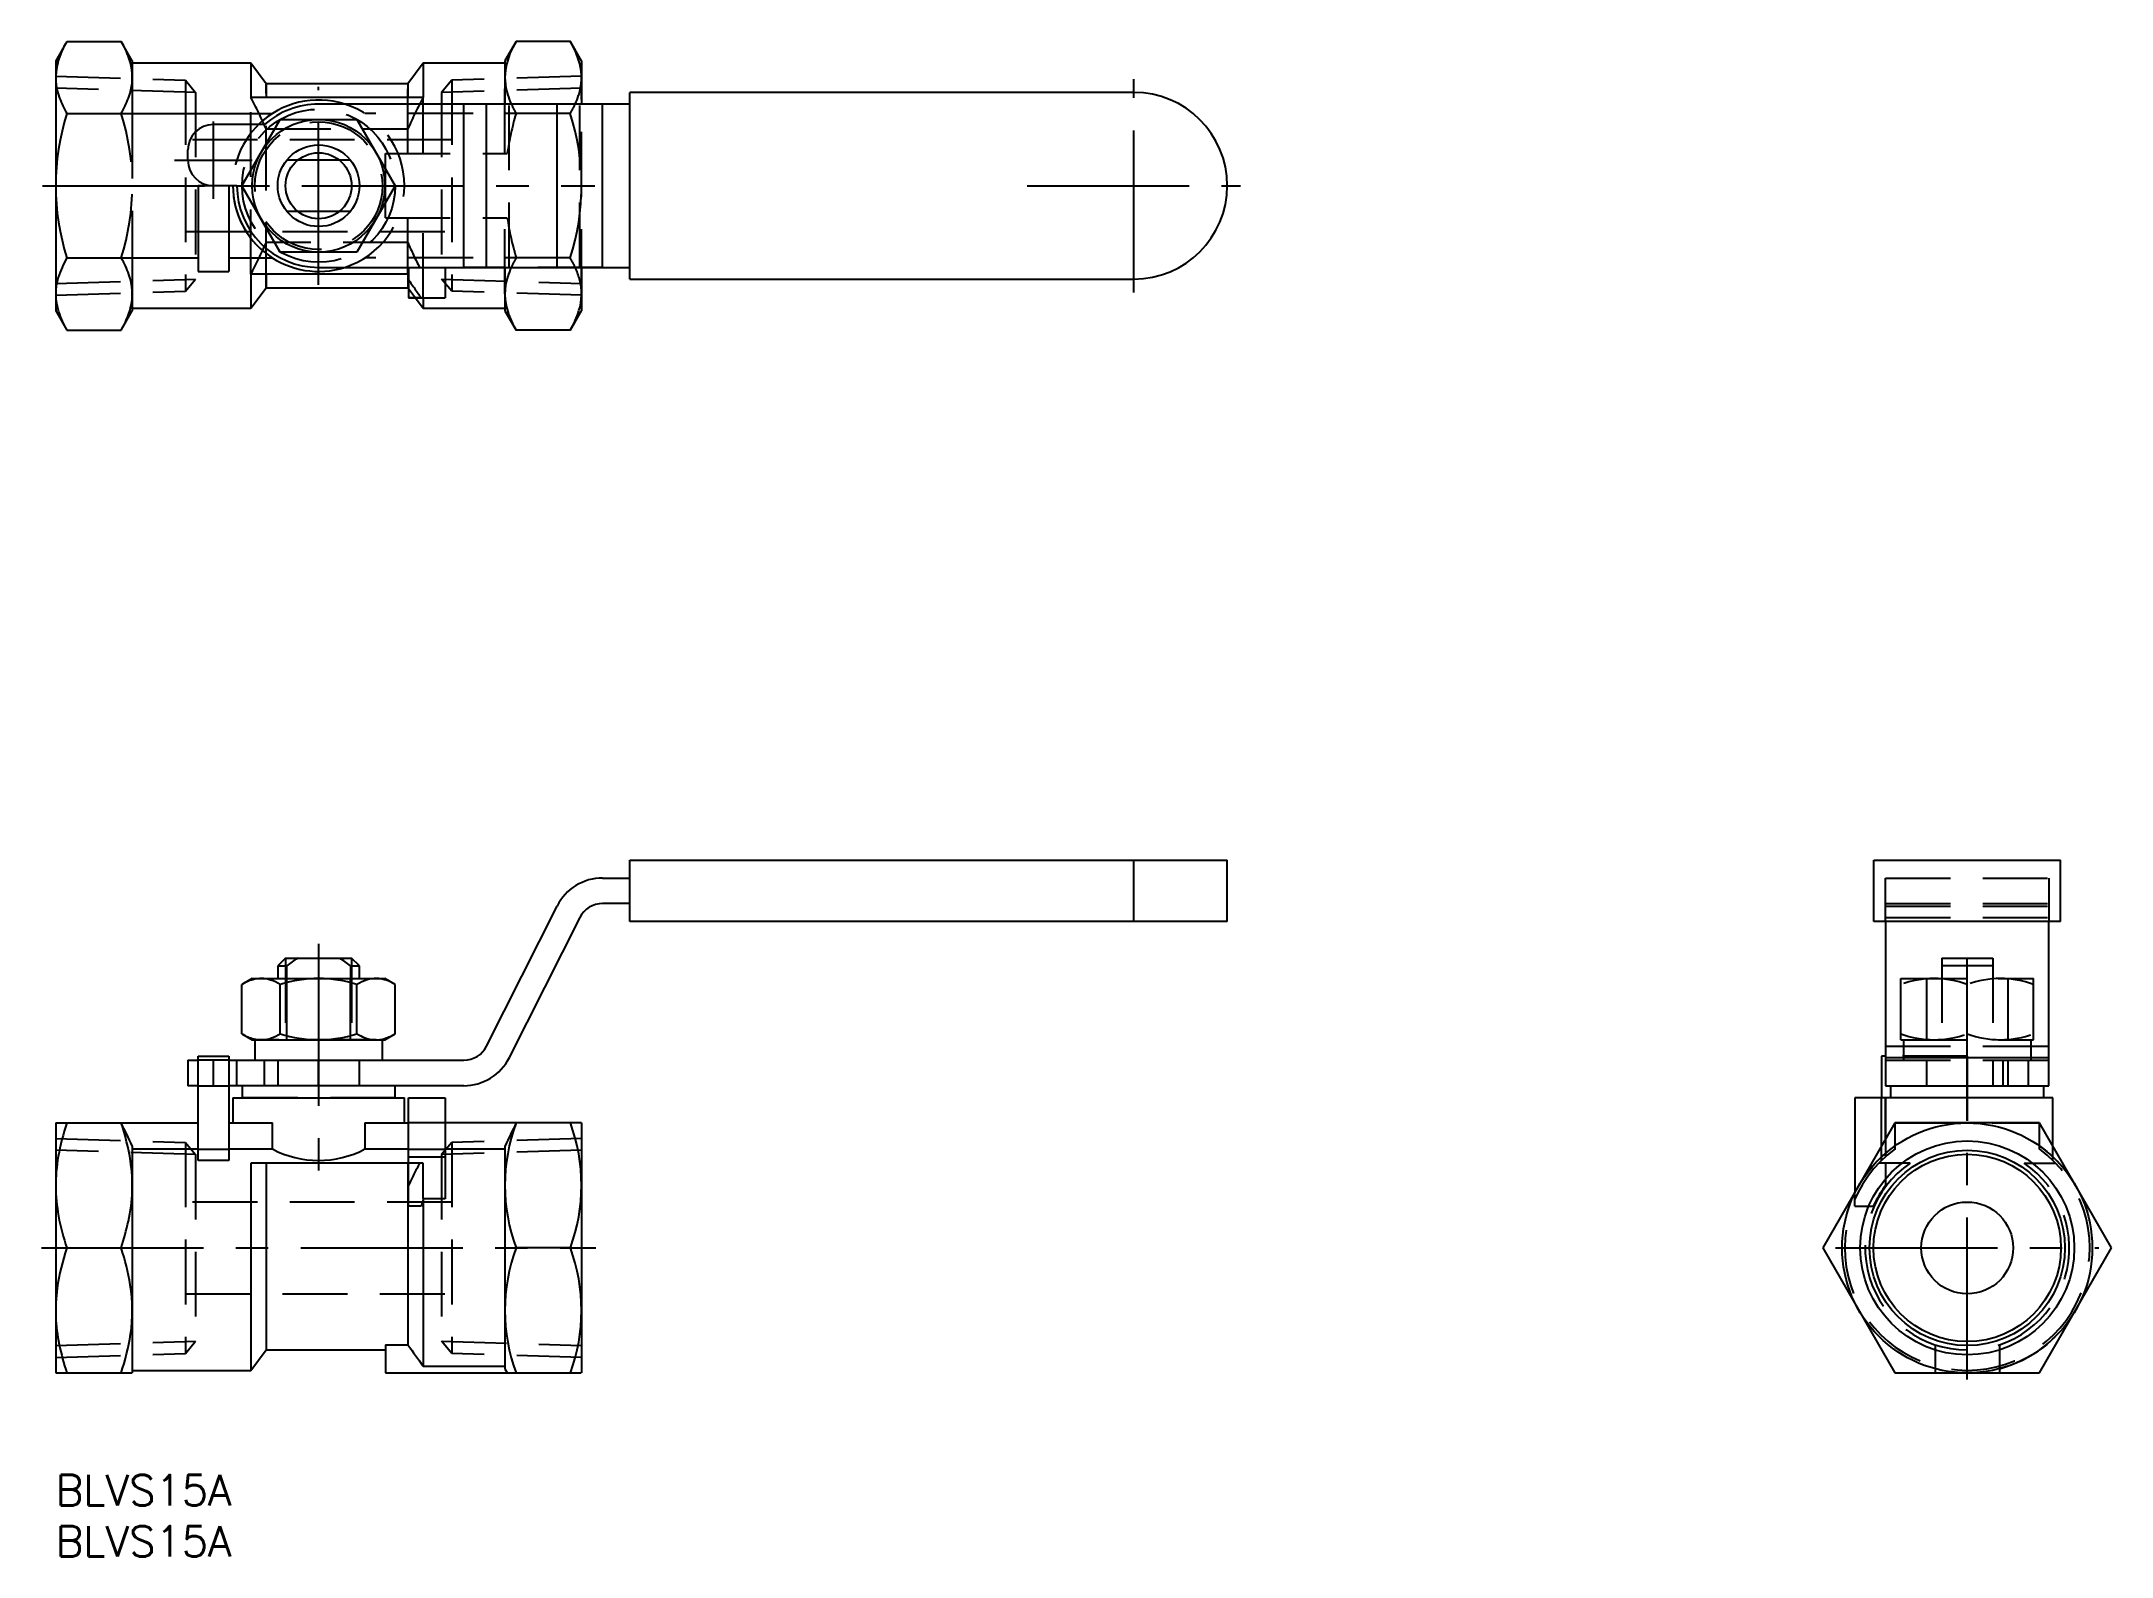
# Model space of a CAD drawing. Extents: x -1 to 201, y -8 to 140.
import ezdxf

# ---------------------------------------------------------------- set-up
doc = ezdxf.new("R2010")
doc.units = 0
doc.header["$LTSCALE"] = 0.5
doc.linetypes.add('CENTER', pattern=[50.8, 31.75, -6.35, 6.35, -6.35])
doc.linetypes.add('DASHED', pattern=[19.05, 12.7, -6.35])
for name, color, linetype in [('MSM_CENTER', 1, 'CENTER'), ('MSM_CONTINUOUS', 7, 'CONTINUOUS'), ('MSM_DASHED', 4, 'DASHED'), ('MSM_NARROW', 5, 'CONTINUOUS'), ('MSM_PART_NUMBER', 7, 'CONTINUOUS')]:
    doc.layers.add(name, color=color, linetype=linetype)
doc.styles.get("Standard").update_dxf_attribs({"font": 'txt.shx', "height": 3, "bigfont": 'bigfont.shx'})

# ---------------------------------------------------------------- blocks, each defined once
blk = doc.blocks.new('*U2')
at = {"layer": 'MSM_PART_NUMBER'}
blk.add_text('BLVS15A', height=3, dxfattribs=at).set_placement((0, -3))
blk = doc.blocks.new('*U3')
at = {"layer": 'MSM_PART_NUMBER'}
blk.add_text('BLVS15A', height=3, dxfattribs=at).set_placement((0, -8))

msp = doc.modelspace()

# ---------------------------------------------------------------- linework, layer by layer
at = {"layer": 'MSM_CENTER'}
for p, q in [((25.75, 116.64), (25.75, 136.04)), ((105.6, 115.89), (105.6, 136.79)), ((15.45, 125.04), (15.45, 132.64)), ((11.65, 128.84), (19.25, 128.84)), ((-1.3, 126.34), (52.8, 126.34)), ((95.15, 126.34), (116.05, 126.34)), ((25.75, 52.05), (25.75, 29.15)), ((187.23, 9.34), (187.23, 51.31)), ((-1.4, 22.25), (52.9, 22.25)), ((174.32, 22.25), (200.13, 22.25))]:
    msp.add_line(p, q, dxfattribs=at)
at = {"layer": 'MSM_CONTINUOUS'}
for p, q in [((1.09, 140.48), (0, 138.59)), ((1.09, 140.48), (6.41, 140.48)), ((7.5, 138.59), (6.41, 140.48)), ((45.09, 140.48), (44, 138.59)), ((50.41, 140.48), (45.09, 140.48)), ((51.5, 138.59), (50.41, 140.48)), ((0, 138.59), (0, 114.09)), ((7.5, 138.59), (7.5, 133.41)), ((19.1, 138.34), (7.5, 138.34)), ((20.6, 136.34), (19.1, 138.34)), ((19.1, 138.34), (19.1, 135.01)), ((36, 138.34), (34.5, 136.34)), ((44, 138.34), (36, 138.34)), ((36, 138.34), (36, 135.01)), ((44, 138.59), (44, 134.34)), ((51.5, 138.59), (51.5, 134.35)), ((34.5, 136.34), (20.6, 136.34)), ((20.6, 136.34), (20.6, 135.01)), ((34.5, 136.34), (34.5, 135.01)), ((19.1, 135.01), (36, 135.01)), ((56.25, 134.34), (25.75, 134.34)), ((39.97, 118.34), (39.97, 134.34)), ((42.2, 118.34), (42.2, 134.34)), ((49.1, 118.34), (49.1, 134.34)), ((53.57, 118.34), (53.57, 134.34)), ((56.25, 117.19), (56.25, 135.49)), ((105.6, 135.49), (56.25, 135.49)), ((1.09, 133.41), (21.22, 133.41)), ((20.46, 132.34), (15.45, 132.34)), ((18.24, 126.34), (22, 132.84)), ((22, 132.84), (29.5, 132.84)), ((29.5, 132.84), (33.26, 126.34)), ((12.95, 128.84), (12.95, 129.84)), ((28.87, 128.84), (22.63, 128.84)), ((13.95, 126.34), (13.95, 117.94)), ((17.75, 126.34), (13.95, 126.34)), ((16.95, 126.34), (16.95, 117.94)), ((22, 119.84), (18.24, 126.34)), ((33.26, 126.34), (29.5, 119.84)), ((22.63, 123.84), (28.87, 123.84)), ((29.5, 119.84), (22, 119.84)), ((1.09, 119.27), (13.95, 119.27)), ((7.5, 119.27), (7.5, 114.09)), ((13.95, 117.94), (16.95, 117.94)), ((16.95, 119.27), (21.22, 119.27)), ((34.55, 117.67), (19.1, 117.67)), ((19.1, 117.67), (19.1, 114.34)), ((20.6, 117.67), (20.6, 116.34)), ((25.75, 118.34), (56.25, 118.34)), ((34.5, 117.67), (34.5, 116.34)), ((34.55, 118.34), (34.55, 115.34)), ((38.15, 118.34), (38.15, 115.34)), ((44, 118.33), (44, 114.09)), ((51.5, 118.33), (51.5, 114.09)), ((19.1, 114.34), (20.6, 116.34)), ((20.6, 116.34), (34.5, 116.34)), ((34.5, 116.34), (34.55, 116.27)), ((56.25, 117.19), (105.6, 117.19)), ((0, 114.09), (1.09, 112.19)), ((6.41, 112.19), (7.5, 114.09)), ((7.5, 114.34), (19.1, 114.34)), ((34.55, 115.34), (38.15, 115.34)), ((35.25, 115.34), (36, 114.34)), ((36, 115.34), (36, 114.34)), ((36, 114.34), (44, 114.34)), ((44, 114.09), (45.09, 112.19)), ((50.41, 112.19), (51.5, 114.09)), ((1.09, 112.19), (6.41, 112.19)), ((50.41, 112.19), (45.09, 112.19)), ((56.25, 54.25), (56.25, 60.25)), ((56.25, 60.25), (114.75, 60.25)), ((105.6, 54.25), (105.6, 60.25)), ((114.75, 54.25), (114.75, 60.25)), ((178.08, 54.25), (178.08, 60.25)), ((178.08, 60.25), (196.38, 60.25)), ((196.38, 54.25), (196.38, 60.25)), ((53.57, 58.5), (56.25, 58.5)), ((42.2, 42.03), (49.1, 55.75)), ((56.25, 56), (53.57, 56)), ((51.34, 54.62), (44.43, 40.9)), ((114.75, 54.25), (56.25, 54.25)), ((196.38, 54.25), (178.08, 54.25)), ((179.23, 54.25), (179.23, 38.15)), ((195.23, 38.15), (195.23, 54.25)), ((22.52, 50.65), (21.75, 49.88)), ((21.75, 49.88), (21.75, 48.65)), ((21.75, 49.88), (22.63, 49.88)), ((22.52, 50.65), (28.98, 50.65)), ((22.63, 48.65), (22.63, 49.88)), ((28.87, 49.88), (29.75, 49.88)), ((28.87, 49.88), (28.87, 48.65)), ((29.75, 49.88), (28.98, 50.65)), ((29.75, 48.65), (29.75, 49.88)), ((19.25, 48.65), (18.24, 48.07)), ((18.24, 43.23), (18.24, 48.07)), ((19.25, 48.65), (32.25, 48.65)), ((22, 43.23), (22, 48.07)), ((29.5, 43.23), (29.5, 48.07)), ((33.26, 48.07), (32.25, 48.65)), ((33.26, 43.23), (33.26, 48.07)), ((18.24, 43.23), (19.25, 42.65)), ((19.25, 42.65), (32.25, 42.65)), ((19.5, 42.65), (19.5, 40.65)), ((32, 40.65), (32, 42.65)), ((32.25, 42.65), (33.26, 43.23)), ((12.95, 40.65), (12.95, 38.15)), ((12.95, 40.65), (13.95, 40.65)), ((13.95, 30.82), (13.95, 41.05)), ((13.95, 41.05), (16.95, 41.05)), ((16.95, 41.05), (16.95, 30.82)), ((16.95, 40.65), (39.97, 40.65)), ((17.75, 38.15), (17.75, 40.65)), ((25.75, 38.15), (25.75, 40.65)), ((178.83, 41.05), (178.83, 36.95)), ((179.23, 41.05), (178.83, 41.05)), ((179.23, 40.9), (195.23, 40.9)), ((13.95, 38.15), (12.95, 38.15)), ((39.97, 38.15), (16.95, 38.15)), ((17.35, 36.95), (17.35, 34.5)), ((17.35, 36.95), (34.15, 36.95)), ((18.25, 38.15), (18.25, 36.95)), ((33.25, 36.95), (33.25, 38.15)), ((34.15, 34.5), (34.15, 36.95)), ((34.55, 26.35), (34.55, 36.95)), ((34.55, 36.95), (38.15, 36.95)), ((38.15, 36.95), (38.15, 27.05)), ((195.63, 36.95), (176.23, 36.95)), ((176.23, 36.95), (176.23, 27.7)), ((179.23, 38.15), (195.23, 38.15)), ((179.23, 32.89), (179.23, 36.95)), ((179.73, 38.15), (179.73, 36.95)), ((194.73, 36.95), (194.73, 38.15)), ((195.63, 32.2), (195.63, 36.95)), ((0, 34.5), (0, 10)), ((0, 34.5), (13.95, 34.5)), ((16.95, 34.5), (21.22, 34.5)), ((21.22, 31.94), (21.22, 34.5)), ((30.28, 34.5), (34.55, 34.5)), ((30.28, 34.5), (30.28, 31.94)), ((51.5, 34.5), (38.15, 34.5)), ((51.5, 34.5), (51.5, 10)), ((180.15, 34.5), (173.08, 22.25)), ((194.3, 34.5), (180.15, 34.5)), ((201.37, 22.25), (194.3, 34.5)), ((7.5, 32.25), (7.5, 10)), ((13.95, 31.94), (7.5, 31.94)), ((16.95, 30.82), (13.95, 30.82)), ((21.22, 31.94), (16.95, 31.94)), ((36, 30.55), (19.1, 30.55)), ((19.1, 30.55), (19.1, 10.25)), ((20.6, 30.55), (20.6, 12.25)), ((34.55, 31.94), (30.28, 31.94)), ((34.5, 30.55), (34.5, 12.76)), ((44, 31.94), (38.15, 31.94)), ((44, 32.25), (44, 10.41)), ((36, 27.05), (36, 10.67)), ((38.15, 27.05), (36, 27.05)), ((35.8, 26.35), (34.55, 26.35)), ((1.09, 22.25), (6.41, 22.25)), ((50.41, 22.25), (45.09, 22.25)), ((173.08, 22.25), (180.15, 10)), ((194.3, 10), (201.37, 22.25)), ((19.1, 10.25), (20.6, 12.25)), ((20.6, 12.25), (32.3, 12.25)), ((32.3, 12.76), (32.3, 10)), ((32.3, 12.76), (34.5, 12.76)), ((7.5, 10.25), (19.1, 10.25)), ((36, 10.67), (44, 10.67)), ((44, 10.41), (44.23, 10)), ((0, 10), (7.5, 10)), ((32.3, 10), (51.48, 10)), ((180.15, 10), (194.3, 10))]:
    msp.add_line(p, q, dxfattribs=at)
for centre, radius in [((25.75, 126.34), 6.5), ((25.75, 126.34), 4), ((187.23, 22.25), 12.25), ((187.23, 22.25), 9.57), ((187.23, 22.25), 9.18), ((187.23, 22.25), 4.5)]:
    msp.add_circle(centre, radius, dxfattribs=at)
for centre, radius, start, end in [((8.44, 136.08), 8.57, 149.082, 164.3804), ((-1.72, 135.71), 9.43, 19.6015, 30.4395), ((51.84, 136.35), 7.91, 148.5294, 167.9436), ((43.01, 136.07), 8.61, 14.9479, 30.8165), ((5.57, 136.93), 5.57, 164.8638, 201.1454), ((1.89, 136.94), 5.61, 338.9431, 20.0817), ((49.49, 136.94), 5.49, 168.7995, 198.2527), ((46, 136.94), 5.5, 341.7532, 14.254), ((9.36, 138.26), 9.58, 200.3586, 210.4082), ((-1.96, 138.31), 9.69, 329.6507, 339.5825), ((25.75, 126.34), 8.4, 72.2472, 134.4153), ((25.75, 126.34), 8, 90, 131.4096), ((52.64, 137.91), 8.78, 197.3404, 203.9941), ((42.24, 138.19), 9.46, 335.9625, 341.671), ((105.6, 126.34), 9.15, 270, 90), ((23.41, 126.34), 23.41, 162.412, 197.588), ((15.45, 129.84), 2.5, 90, 180), ((15.45, 128.84), 2.5, 180, 270), ((25.75, 126.34), 8.4, 180, 287.7528), ((25.75, 126.34), 8, 180, 270), ((8.99, 114.61), 9.16, 149.4785, 162.537), ((-1.72, 114.49), 9.43, 19.6015, 30.4395), ((1.95, 115.74), 5.55, 345.8729, 20.1462), ((53.17, 114.52), 9.37, 155.9474, 161.7274), ((43.04, 114.86), 8.58, 15.6299, 23.9494), ((5.53, 115.73), 5.53, 162.8146, 198.1892), ((49.56, 115.73), 5.56, 161.862, 199.1401), ((46, 115.73), 5.5, 342.7655, 15.2219), ((8.9, 116.81), 9.07, 198.0687, 210.6251), ((-0.85, 116.54), 8.46, 329.0347, 345.2009), ((52.7, 116.72), 8.85, 197.9172, 210.7766), ((42.88, 116.68), 8.76, 329.1797, 342.8358), ((53.57, 53.5), 5, 90, 153.3), ((53.57, 53.5), 2.5, 90, 153.3), ((31.08, 39.2), 13.62, 122.7941, 128.3444), ((20.42, 39.2), 13.62, 51.6556, 57.2059), ((20.64, 44.05), 4.68, 106.5916, 120.7239), ((20.12, 45.72), 2.93, 71.6591, 106.3591), ((19.5, 43.82), 4.93, 59.5227, 71.697), ((25.75, 36.23), 12.42, 72.412, 107.588), ((31.98, 43.87), 4.87, 107.5609, 120.511), ((31.38, 45.71), 2.94, 71.6929, 107.3033), ((30.8, 43.93), 4.82, 59.3767, 71.843), ((20.55, 47.07), 4.48, 239.0198, 255.1297), ((20.13, 45.58), 2.93, 255.6456, 289.3524), ((19.47, 47.54), 4.99, 289.037, 300.4419), ((25.75, 55.07), 12.42, 252.412, 287.588), ((32.08, 47.62), 5.09, 239.5993, 248.9318), ((31.37, 45.62), 2.97, 247.7979, 287.1861), ((30.82, 47.34), 4.78, 287.4309, 300.6409), ((39.97, 43.15), 2.5, 270, 333.3), ((39.97, 43.15), 5, 270, 333.3), ((22.17, 27.33), 22.26, 161.2043, 169.9739), ((-14.01, 27.51), 21.58, 8.6895, 18.896), ((-96, -16.73), 114.51, 25.328, 26.579), ((146.8, -16.39), 113.72, 153.4167, 154.6763), ((61.69, 28.38), 17.69, 159.7438, 200.2562), ((33.81, 28.38), 17.69, 339.7455, 20.2545), ((16.34, 28.37), 16.34, 170.0236, 190.556), ((-8.9, 28.36), 16.4, 347.739, 8.4577), ((25.75, 40.51), 9.69, 242.1286, 297.8714), ((55.74, 21.12), 20.61, 163.2811, 165.2904), ((22.92, 29.62), 23.04, 190.6155, 198.6674), ((-16.14, 29.84), 23.78, 341.3988, 347.9616), ((21.17, 15.35), 21.23, 161.0299, 172.0378), ((-14.34, 15.17), 21.92, 9.0498, 18.8365), ((61.69, 16.12), 17.69, 159.7455, 200.2545), ((33.81, 16.12), 17.69, 339.7438, 20.2562), ((16.32, 16.11), 16.32, 172.3398, 191.7366), ((-8.69, 16.13), 16.19, 351.7124, 8.8509), ((22.68, 17.32), 22.79, 191.442, 198.721), ((-14.36, 17.07), 21.93, 341.1964, 351.4147), ((302.65, 204), 329.36, 215.4956, 215.9431)]:
    msp.add_arc(centre, radius, start, end, dxfattribs=at)
at = {"layer": 'MSM_DASHED'}
for p, q in [((0, 137.07), (12.7, 136.68)), ((13.7, 135.48), (0, 135.91)), ((12.7, 136.68), (12.7, 116)), ((12.7, 136.68), (13.7, 135.48)), ((20.6, 116.34), (20.6, 136.34)), ((34.5, 129.49), (34.5, 136.34)), ((38.8, 136.68), (37.8, 135.48)), ((51.5, 135.91), (37.8, 135.48)), ((51.5, 137.07), (38.8, 136.68)), ((38.8, 136.68), (38.8, 116)), ((44, 129.49), (44, 136.95)), ((51.5, 115.73), (51.5, 136.95)), ((13.7, 135.48), (13.7, 117.19)), ((19.1, 117.67), (19.1, 135.01)), ((36, 129.49), (36, 135.01)), ((37.8, 135.48), (37.8, 117.19)), ((44.43, 118.34), (44.43, 134.34)), ((51.34, 118.34), (51.34, 134.34)), ((7.5, 133.41), (7.5, 119.27)), ((20.6, 131.92), (34.5, 131.92)), ((50.41, 133.41), (30.28, 133.41)), ((38.8, 130.84), (12.7, 130.84)), ((32.3, 129.49), (44.23, 129.49)), ((32.3, 123.19), (32.3, 129.49)), ((12.7, 121.84), (38.8, 121.84)), ((32.3, 123.19), (44.23, 123.19)), ((34.5, 117.67), (34.5, 123.19)), ((36, 115.34), (36, 123.19)), ((44, 115.73), (44, 123.19)), ((34.5, 120.76), (20.6, 120.76)), ((50.41, 119.27), (30.28, 119.27)), ((53.57, 118.34), (39.97, 118.34)), ((0, 116.77), (13.7, 117.19)), ((0, 115.61), (12.7, 116)), ((12.7, 116), (13.7, 117.19)), ((34.55, 116.27), (35.25, 115.34)), ((37.8, 117.19), (51.5, 116.77)), ((38.8, 116), (37.8, 117.19)), ((51.5, 115.61), (38.8, 116)), ((35.8, 115.34), (34.55, 115.34)), ((179.23, 58.5), (195.23, 58.5)), ((179.23, 54.25), (179.23, 58.5)), ((195.23, 58.5), (195.23, 54.25)), ((179.23, 56), (195.23, 56)), ((179.23, 55.75), (195.23, 55.75)), ((179.23, 54.62), (195.23, 54.62)), ((22.52, 50.65), (22.52, 42.65)), ((28.98, 50.65), (28.98, 42.65)), ((184.73, 50.65), (184.73, 42.65)), ((184.73, 50.65), (189.73, 50.65)), ((189.73, 49.88), (184.73, 49.88)), ((189.73, 50.65), (189.73, 42.65)), ((22.63, 42.65), (22.63, 48.65)), ((28.87, 42.65), (28.87, 48.65)), ((180.73, 48.65), (193.73, 48.65)), ((180.73, 42.65), (180.73, 48.65)), ((183.23, 48.65), (183.23, 42.65)), ((187.23, 43.23), (187.23, 48.07)), ((191.23, 42.65), (191.23, 48.65)), ((193.73, 42.65), (193.73, 48.65)), ((31.38, 42.65), (19.5, 42.65)), ((180.73, 42.65), (193.73, 42.65)), ((180.98, 42.65), (180.98, 40.65)), ((193.48, 40.65), (193.48, 42.65)), ((16.95, 40.65), (13.95, 40.65)), ((15.45, 38.15), (15.45, 40.65)), ((20.46, 38.15), (20.46, 40.65)), ((21.75, 40.65), (21.75, 38.15)), ((29.75, 38.15), (29.75, 40.65)), ((187.23, 41.05), (178.83, 41.05)), ((179.23, 42.03), (195.23, 42.03)), ((179.23, 40.65), (195.23, 40.65)), ((183.23, 40.65), (183.23, 38.15)), ((187.23, 41.05), (187.23, 34.5)), ((189.73, 40.65), (189.73, 38.15)), ((190.73, 40.65), (190.73, 38.15)), ((191.23, 38.15), (191.23, 40.65)), ((193.23, 38.15), (193.23, 40.65)), ((13.95, 38.15), (16.95, 38.15)), ((33.25, 36.95), (18.25, 36.95)), ((195.63, 36.95), (178.83, 36.95)), ((178.83, 30.82), (178.83, 36.95)), ((179.23, 36.95), (179.23, 31.19)), ((38.15, 34.5), (34.55, 34.5)), ((180.15, 34.5), (194.3, 34.5)), ((180.15, 34.5), (180.15, 31.94)), ((194.3, 31.94), (194.3, 34.5)), ((0, 32.98), (12.7, 32.59)), ((12.7, 32.59), (12.7, 11.91)), ((12.7, 32.59), (13.7, 31.39)), ((38.8, 32.59), (37.8, 31.39)), ((51.5, 32.98), (38.8, 32.59)), ((38.8, 32.59), (38.8, 11.91)), ((13.7, 31.39), (0, 31.82)), ((13.7, 31.39), (13.7, 13.11)), ((13.95, 31.94), (16.95, 31.94)), ((34.55, 31.94), (38.15, 31.94)), ((34.55, 31.19), (38.15, 31.19)), ((36, 27.05), (36, 30.55)), ((51.5, 31.82), (37.8, 31.39)), ((37.8, 31.39), (37.8, 13.11)), ((181.65, 30.55), (178.56, 30.55)), ((179.23, 30.55), (179.23, 28.36)), ((192.8, 30.55), (195.89, 30.55)), ((195.63, 30.82), (195.63, 32.2)), ((38.8, 26.75), (12.7, 26.75)), ((176.23, 26.35), (176.23, 27.7)), ((176.23, 26.35), (178.03, 26.35)), ((12.7, 17.75), (38.8, 17.75)), ((0, 12.68), (13.7, 13.11)), ((12.7, 11.91), (13.7, 13.11)), ((37.8, 13.11), (51.5, 12.68)), ((38.8, 11.91), (37.8, 13.11)), ((184.08, 12.76), (184.08, 10)), ((190.38, 12.76), (190.38, 10)), ((0, 11.52), (12.7, 11.91)), ((51.5, 11.52), (38.8, 11.91)), ((184.08, 10), (190.38, 10))]:
    msp.add_line(p, q, dxfattribs=at)
for radius in [7.5, 6.25]:
    msp.add_circle((25.75, 126.34), radius, dxfattribs=at)
for centre, radius, start, end in [((-11.06, 118.43), 34.41, 23.0652, 28.7864), ((25.75, 126.34), 8.4, 287.7528, 72.2472), ((66.16, 118.43), 34.41, 151.2136, 156.9348), ((52.64, 137.91), 8.78, 203.9941, 210.8102), ((42.24, 138.19), 9.46, 329.6352, 335.9625), ((-15.91, 126.34), 23.41, 342.412, 17.588), ((25.75, 126.34), 8.4, 122.6514, 237.3486), ((74.16, 124.95), 30.28, 163.7741, 171.3809), ((28.1, 126.34), 23.4, 342.4073, 17.5927), ((73.17, 127.51), 29.26, 188.4866, 196.3584), ((-11.06, 134.24), 34.41, 331.2136, 336.9348), ((69.09, 135.66), 37.67, 203.3007, 207.3786), ((53.17, 114.52), 9.37, 149.5788, 155.9474), ((43.04, 114.86), 8.58, 23.9494, 30.9077), ((190.17, 224.01), 188.78, 214.4786, 215.1454), ((183.98, 39.26), 9.39, 69.7455, 110.2545), ((190.48, 39.26), 9.39, 69.7443, 110.2557), ((183.98, 52.04), 9.39, 249.7438, 290.2562), ((190.48, 52.04), 9.39, 249.7438, 290.2562), ((67.4, 13.27), 36.15, 151.4458, 155.3223), ((187.23, 22.25), 12, 126.1129, 53.8871), ((187.23, 22.25), 12.25, 125.2644, 150), ((187.23, 22.25), 10, 123.9013, 56.0987), ((187.23, 22.25), 12.25, 30, 54.7356), ((187.23, 22.25), 10.07, 142.6114, 155.971), ((187.23, 22.25), 12.25, 284.9006, 330)]:
    msp.add_arc(centre, radius, start, end, dxfattribs=at)
at = {"layer": 'MSM_NARROW'}
for centre, radius in [((25.75, 126.34), 3.23), ((187.23, 22.25), 10.48)]:
    msp.add_circle(centre, radius, dxfattribs=at)

# ---------------------------------------------------------------- block references
at = {"layer": 'MSM_CONTINUOUS'}
for name in ['*U2', '*U3']:
    msp.add_blockref(name, (0, 0), dxfattribs=at)

doc.saveas('drawing.dxf')
